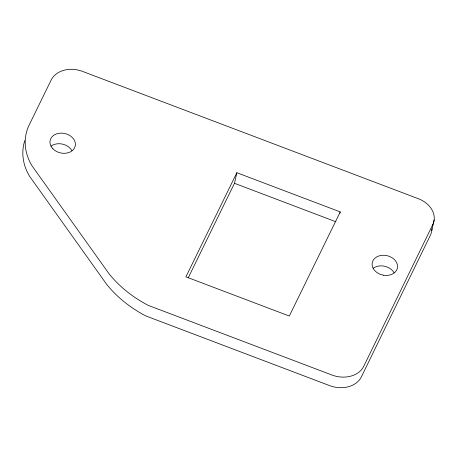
<?xml version="1.0" encoding="UTF-8"?>
<svg xmlns="http://www.w3.org/2000/svg" width="457" height="457" viewBox="0 0 457 457"><rect width="100%" height="100%" fill="white"/><g stroke="black" fill="none" stroke-linecap="round" stroke-linejoin="round"><path stroke-width="0.69" d="M188.227 277.845L234.481 183.303L236.846 172.717L340.248 211.917L339.957 213.242M431.785 230.511L434.15 219.926M236.846 172.717L185.908 276.839L289.31 316.038L340.248 211.917M234.481 183.303L335.884 221.748M50.984 146.177A12.847 9.94 12.6 0 1 71.88 150.621M373.129 268.305A12.847 9.94 12.6 0 1 394.025 272.749M431.888 228.637A24.649 19.074 12.6 0 1 430.368 235.292L361.356 376.911A24.889 19.263 12.6 0 1 329.68 385.639L145.892 315.964A114.41 88.538 12.6 0 1 106.624 284.271L29.505 176.202L27.597 172.712A66.025 51.093 12.6 0 1 24.781 140.602M432.739 224.701L363.721 366.325A24.889 19.263 12.6 0 1 332.045 375.054L148.262 305.379A114.41 88.538 12.6 0 1 108.989 273.686L31.876 165.611L29.962 162.121A66.025 51.093 12.6 0 1 29.259 124.807L51.161 80.049A24.792 19.183 12.6 0 1 76.462 69.687L81.649 71.069L418.321 198.704A24.649 19.074 12.6 0 1 432.739 224.701M383.652 275.24L380.413 274.377A12.847 9.94 12.6 0 1 372.901 260.827A12.847 9.94 12.6 0 1 389.25 256.32L392.186 257.799A12.847 9.94 12.6 0 1 396.762 269.87A12.847 9.94 12.6 0 1 383.652 275.24M52.892 148.782A12.847 9.94 12.6 0 0 74.617 147.748A12.847 9.94 12.6 0 0 60.547 133.141A12.847 9.94 12.6 0 0 52.892 148.782"/></g></svg>
